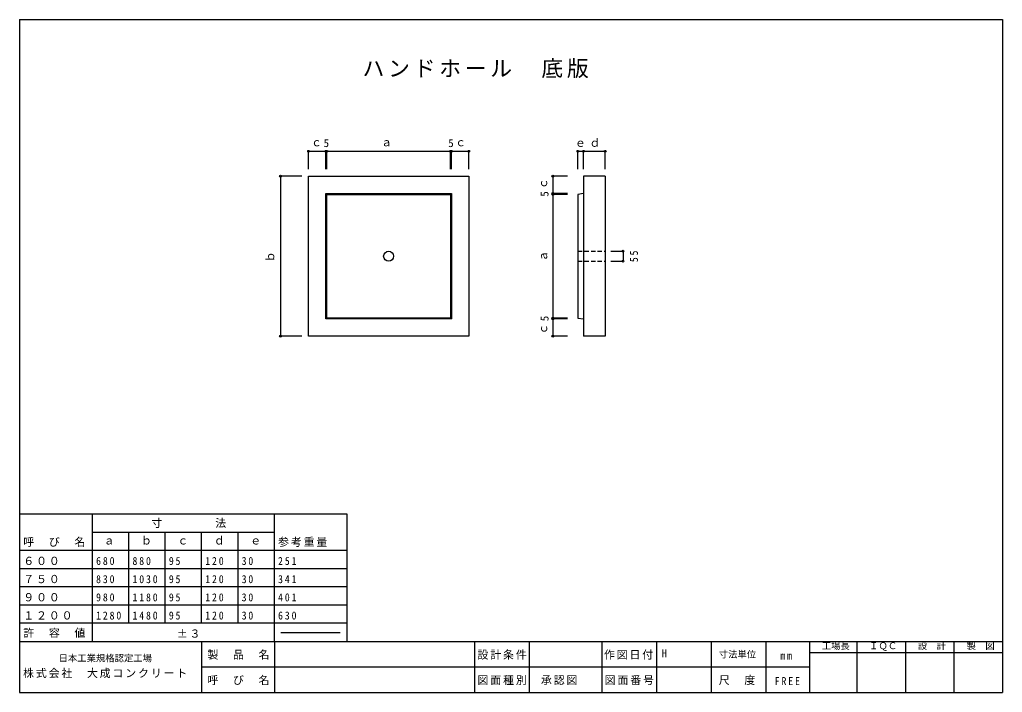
# Model space of a CAD drawing. Units: millimetres, scale not verified. Extents: x -2700 to 2700, y -1900 to 1800.
import ezdxf
from ezdxf.enums import TextEntityAlignment as Align

# ---------------------------------------------------------------- set-up
doc = ezdxf.new("R2010")
doc.units = ezdxf.units.MM
doc.header["$LTSCALE"] = 20
doc.header["$PDMODE"] = 32
doc.header["$PDSIZE"] = 10
doc.linetypes.add('DASHED1', pattern=[1.8, 1.2, -0.6])
for name, color, linetype in [('0-0', 7, 'Continuous'), ('0-3', 7, 'Continuous'), ('F-0', 2, 'Continuous')]:
    doc.layers.add(name, color=color, linetype=linetype)
doc.styles.add('ＭＳ ゴシック', font='')
doc.styles.get('ＭＳ ゴシック').set_extended_font_data('MS Gothic')

msp = doc.modelspace()

# ---------------------------------------------------------------- linework, layer by layer
at = {"layer": '0-0'}
for p, q in [((-1112.32, 1075.87), (-1017.32, 1075.87)), ((-1112.32, 978.39), (-1112.32, 1075.87)), ((-232.32, 978.39), (-232.32, 1075.87)), ((367.68, 1075.87), (397.68, 1075.87)), ((367.68, 978.39), (367.68, 1075.87)), ((517.68, 978.39), (517.68, 1075.87)), ((-1266.74, 938.8), (-1266.74, 58.8)), ((-1149.76, 938.8), (-1266.74, 938.8)), ((229.39, 938.8), (229.39, 843.8)), ((309.75, 938.8), (229.39, 938.8)), ((397.68, 938.8), (397.68, 58.8)), ((517.68, 938.8), (397.68, 938.8)), ((517.68, 938.8), (517.68, 58.8)), ((-1017.32, 153.8), (-1017.32, 843.8)), ((-1017.32, 843.8), (-1012.32, 838.8)), ((-1012.32, 838.8), (-332.32, 838.8)), ((-1012.32, 158.8), (-1012.32, 838.8)), ((-327.32, 843.8), (-327.32, 153.8)), ((548.1, 526.3), (615.51, 526.3)), ((615.51, 526.3), (615.51, 471.3)), ((548.1, 471.3), (615.51, 471.3)), ((-1012.32, 158.8), (-1017.32, 153.8)), ((-327.32, 153.8), (-1017.32, 153.8)), ((-332.32, 158.8), (-1012.32, 158.8)), ((367.68, 158.8), (397.68, 153.8)), ((-1149.76, 58.8), (-1266.74, 58.8)), ((309.75, 58.8), (229.39, 58.8)), ((517.68, 58.8), (397.68, 58.8))]:
    msp.add_line(p, q, dxfattribs=at)
at = {"layer": '0-0', "linetype": 'DASHED1'}
for p, q in [((367.68, 526.3), (517.68, 526.3)), ((367.68, 471.3), (517.68, 471.3))]:
    msp.add_line(p, q, dxfattribs=at)
at = {"layer": '0-0'}
for points in [[(-1017.32, 978.39), (-1017.32, 1075.87), (-1012.32, 1075.87)], [(-1012.32, 978.39), (-1012.32, 1075.87), (-332.32, 1075.87)], [(-332.32, 978.39), (-332.32, 1075.87), (-327.32, 1075.87)], [(-327.32, 978.39), (-327.32, 1075.87), (-232.32, 1075.87)], [(397.68, 978.39), (397.68, 1075.87), (517.68, 1075.87)], [(-1017.32, 843.8), (-327.32, 843.8), (-332.32, 838.8)], [(-332.32, 838.8), (-332.32, 158.8), (-327.32, 153.8)], [(309.75, 843.8), (229.39, 843.8), (229.39, 838.8)], [(309.75, 838.8), (229.39, 838.8), (229.39, 158.8)], [(397.68, 843.8), (367.68, 838.8), (367.68, 158.8)], [(309.75, 158.8), (229.39, 158.8), (229.39, 153.8)], [(309.75, 153.8), (229.39, 153.8), (229.39, 58.8)]]:
    msp.add_lwpolyline(points, dxfattribs=at)
msp.add_lwpolyline([(-1112.32, 58.8), (-1112.32, 938.8), (-232.32, 938.8), (-232.32, 58.8)], close=True, dxfattribs=at)
msp.add_circle((-672.32, 498.8), 27.5, dxfattribs=at)
for p in [(-1112.32, 1075.87), (-1017.32, 1075.87), (-1012.32, 1075.87), (-332.32, 1075.87), (-327.32, 1075.87), (-232.32, 1075.87), (367.68, 1075.87), (397.68, 1075.87), (517.68, 1075.87), (-1266.74, 938.8), (229.39, 938.8), (229.39, 843.8), (229.39, 838.8), (615.51, 526.3), (615.51, 471.3), (229.39, 158.8), (229.39, 153.8), (-1266.74, 58.8), (229.39, 58.8)]:
    msp.add_point(p, dxfattribs=at)
at = {"layer": '0-3'}
for p, q in [((-900, -920), (-2700, -920)), ((-2300, -1620), (-2300, -920)), ((-1300, -1620), (-1300, -920)), ((-900, -1620), (-900, -920)), ((-1300, -1020), (-2300, -1020)), ((-2100, -1520), (-2100, -1020)), ((-1900, -1520), (-1900, -1020)), ((-1700, -1520), (-1700, -1020)), ((-1500, -1520), (-1500, -1020)), ((-900, -1120), (-2700, -1120)), ((-900, -1220), (-2700, -1220)), ((-900, -1320), (-2700, -1320)), ((-900, -1420), (-2700, -1420)), ((-900, -1520), (-2700, -1520)), ((-1264.88, -1570), (-951.79, -1570)), ((-1064.88, -1570), (-938.45, -1570))]:
    msp.add_line(p, q, dxfattribs=at)
at = {"layer": 'F-0'}
for p, q in [((-2700, 1800), (-2700, -1900)), ((-2700, 1800), (2700, 1800)), ((2700, 1800), (2700, -1900)), ((-2700, -1620), (2700, -1620)), ((-1700, -1620), (-1700, -1900)), ((-1300, -1620), (-1300, -1900)), ((-200, -1620), (-200, -1900)), ((100, -1620), (100, -1900)), ((500, -1620), (500, -1900)), ((800, -1620), (800, -1900)), ((1100, -1620), (1100, -1900)), ((1400, -1620), (1400, -1900)), ((1640, -1620), (1640, -1900)), ((1900, -1620), (1900, -1900)), ((2168, -1620), (2168, -1900)), ((2434, -1620), (2434, -1900)), ((1640, -1680), (2700, -1680)), ((-1700, -1760), (1640, -1760)), ((-2700, -1900), (2700, -1900))]:
    msp.add_line(p, q, dxfattribs=at)

# ---------------------------------------------------------------- texts
at = {"layer": '0-0', "style": 'ＭＳ ゴシック'}
for s, p in [('ｃ', (-1098.86, 1090.31)), ('5', (-1029.82, 1085.87)), ('ａ', (-713.89, 1090.31)), ('5', (-344.82, 1085.87)), ('ｃ', (-306.69, 1090.31)), ('ｄ', (430.59, 1087.44)), ('ｅ', (351.06, 1087.12))]:
    msp.add_text(s, height=43.99, dxfattribs=at).set_placement(p, align=Align.BOTTOM_LEFT)
for s, p in [('ｃ', (212.16, 867.82)), ('5', (219.39, 826.3)), ('ｂ', (-1287.72, 465.16)), ('ａ', (212.16, 469.33)), ('5', (219.39, 141.3)), ('ｃ', (212.16, 68.09))]:
    msp.add_text(s, height=43.99, rotation=90, dxfattribs=at).set_placement(p, align=Align.BOTTOM_LEFT)
at = {"layer": '0-0', "insert": (698.15, 466.3), "char_height": 43.99, "attachment_point": 7, "rotation": 90, "style": 'ＭＳ ゴシック'}
msp.add_mtext('\\T1.36;\\W0.9;55', dxfattribs=at)
at = {"layer": '0-3', "style": 'ＭＳ ゴシック'}
for s, p in [('ａ', (-2238.41, -1100)), ('ｂ', (-2033.11, -1100)), ('ｃ', (-1833.11, -1100)), ('ｄ', (-1633.11, -1100)), ('ｅ', (-1433.11, -1100))]:
    msp.add_text(s, height=43.99, dxfattribs=at).set_placement(p, align=Align.BOTTOM_LEFT)
at = {"layer": '0-3', "color": 3, "insert": (-816.02, 1477.76), "char_height": 87.98, "attachment_point": 7, "style": 'ＭＳ ゴシック'}
msp.add_mtext('\\T1.17;ハンドホール\u3000底版', dxfattribs=at)
at = {"layer": '0-3', "char_height": 43.99, "attachment_point": 7, "style": 'ＭＳ ゴシック'}
for s, insert in [('\\T1.17;寸\u3000\u3000\u3000\u3000法', (-1976.1, -996.21)), ('\\T1.17;呼\u3000び\u3000名', (-2680, -1100)), ('\\T1.17;参考重量', (-1280, -1100)), ('\\T1.17;６００', (-2680, -1200)), ('\\T1.38;\\W0.9;680', (-2280, -1200)), ('\\T1.38;\\W0.9;880', (-2080, -1200)), ('\\T1.36;\\W0.9;95', (-1880, -1200)), ('\\T1.38;\\W0.9;120', (-1680, -1200)), ('\\T1.36;\\W0.9;30', (-1480, -1200)), ('\\T1.38;\\W0.9;251', (-1280, -1200)), ('\\T1.17;７５０', (-2680, -1300)), ('\\T1.38;\\W0.9;830', (-2280, -1300)), ('\\T1.38;\\W0.9;1030', (-2080, -1300)), ('\\T1.36;\\W0.9;95', (-1880, -1300)), ('\\T1.38;\\W0.9;120', (-1680, -1300)), ('\\T1.36;\\W0.9;30', (-1480, -1300)), ('\\T1.38;\\W0.9;341', (-1280, -1300)), ('\\T1.17;９００', (-2680, -1400)), ('\\T1.38;\\W0.9;980', (-2280, -1400)), ('\\T1.38;\\W0.9;1180', (-2080, -1400)), ('\\T1.36;\\W0.9;95', (-1880, -1400)), ('\\T1.38;\\W0.9;120', (-1680, -1400)), ('\\T1.36;\\W0.9;30', (-1480, -1400)), ('\\T1.38;\\W0.9;401', (-1280, -1400)), ('\\T1.17;１２００', (-2680, -1500)), ('\\T1.38;\\W0.9;1280', (-2280, -1500)), ('\\T1.38;\\W0.9;1480', (-2080, -1500)), ('\\T1.36;\\W0.9;95', (-1880, -1500)), ('\\T1.38;\\W0.9;120', (-1680, -1500)), ('\\T1.36;\\W0.9;30', (-1480, -1500)), ('\\T1.38;\\W0.9;630', (-1280, -1500)), ('\\T1.17;許\u3000容\u3000値', (-2680, -1600)), ('\\T1.17;±３', (-1836.65, -1600))]:
    msp.add_mtext(s, dxfattribs=dict(at, insert=insert))
at = {"layer": 'F-0', "color": 7, "style": 'ＭＳ ゴシック'}
msp.add_text('H', height=43.99, dxfattribs=at).set_placement((827.59, -1720), align=Align.BOTTOM_LEFT)
at = {"layer": 'F-0', "color": 4, "style": 'ＭＳ ゴシック'}
for s, p in [('寸法単位', (1141.75, -1720)), ('工場長', (1707.89, -1673.52)), ('ＩＱＣ', (1967.89, -1673.52)), ('設\u3000計', (2235.89, -1673.52)), ('製\u3000図', (2503.89, -1673.52)), ('日本工業規格認定工場', (-2486.22, -1741.22))]:
    msp.add_text(s, height=36.66, dxfattribs=at).set_placement(p, align=Align.BOTTOM_LEFT)
at = {"layer": 'F-0', "color": 7, "char_height": 43.99, "attachment_point": 7, "style": 'ＭＳ ゴシック'}
for s, insert in [('\\T1.17;製\u3000品\u3000名', (-1668.33, -1720)), ('\\T1.17;設計条件', (-184.1, -1720)), ('\\T1.17;作図日付', (510.71, -1720)), ('\\T1.36;\\W0.9;mm', (1480.31, -1720)), ('\\T1.17;株式会社\u3000大成コンクリート', (-2681.23, -1822.03)), ('\\T1.17;呼\u3000び\u3000名', (-1668.33, -1860)), ('\\T1.17;図面種別', (-184.1, -1860)), ('\\T1.17;承認図', (164.38, -1860)), ('\\T1.17;図面番号', (514.76, -1860)), ('\\T1.17;尺\u3000度', (1141.75, -1860)), ('\\T1.38;\\W0.9;FREE', (1449.2, -1860))]:
    msp.add_mtext(s, dxfattribs=dict(at, insert=insert))

doc.saveas('drawing.dxf')
